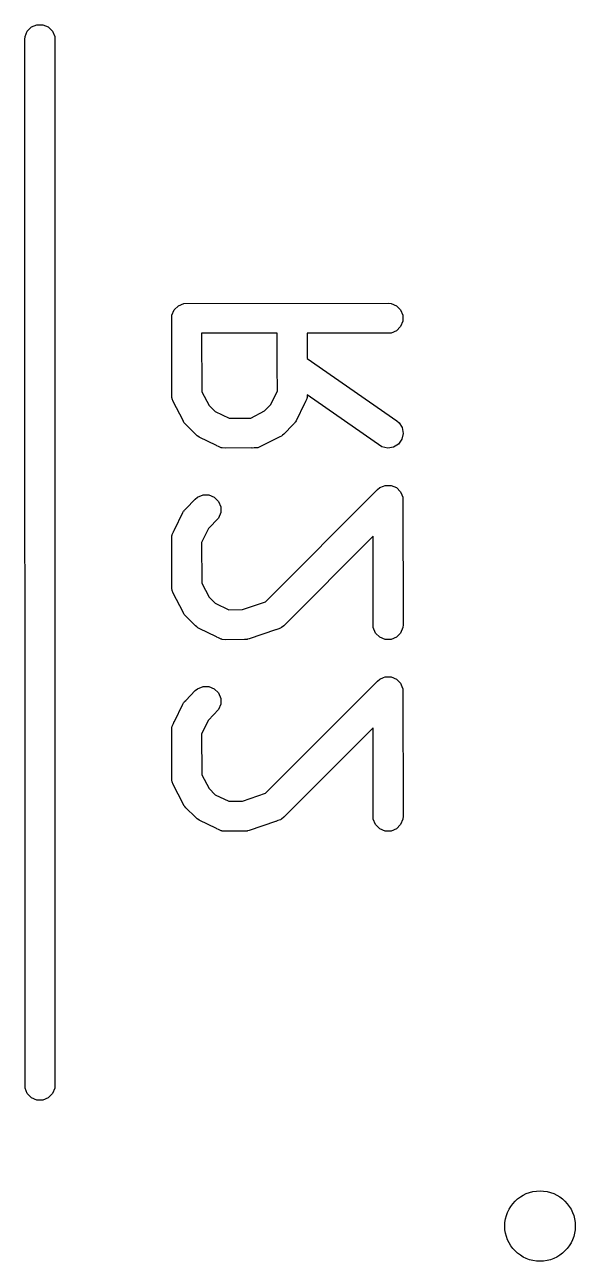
# Model space of a CAD drawing. Extents: x 0.16 to 3.03, y 0.09 to 2.28.
# Drawn here: x 2.9239 to 3.0316, y 0.8282 to 1.0703 of the extents above; entities that cross this region are included whole.
import ezdxf

# ---------------------------------------------------------------- set-up
doc = ezdxf.new("R2010")
doc.units = 0
doc.header["$MEASUREMENT"] = 0
doc.layers.add('BLACK', color=7, linetype='CONTINUOUS')

msp = doc.modelspace()

# ---------------------------------------------------------------- linework, layer by layer
at = {"layer": 'BLACK', "linetype": 'CONTINUOUS'}
for p, q in [((2.92521, 1.06982), (2.92627, 1.07026)), ((2.92627, 1.07026), (2.92743, 1.07026)), ((2.92743, 1.07026), (2.92849, 1.06982)), ((2.9239, 1.06736), (2.92395, 1.06794)), ((2.92395, 1.06794), (2.9244, 1.069)), ((2.9244, 1.069), (2.92521, 1.06982)), ((2.92849, 1.06982), (2.92931, 1.069)), ((2.92931, 1.069), (2.92975, 1.06794)), ((2.92975, 1.06794), (2.9298, 0.86264)), ((2.92395, 0.86206), (2.9239, 1.06736)), ((2.95269, 1.01338), (2.95313, 1.01445)), ((2.95313, 1.01445), (2.95394, 1.01526)), ((2.95394, 1.01526), (2.95501, 1.0157)), ((2.95501, 1.0157), (2.99495, 1.01576)), ((2.99495, 1.01576), (2.99553, 1.0157)), ((2.99553, 1.0157), (2.99659, 1.01526)), ((2.99659, 1.01526), (2.99741, 1.01445)), ((2.99741, 1.01445), (2.99785, 1.01338)), ((2.95263, 1.01281), (2.95269, 1.01338)), ((2.95268, 0.99827), (2.95263, 1.01281)), ((2.99785, 1.01223), (2.99741, 1.01117)), ((2.99785, 1.01338), (2.99785, 1.01223)), ((2.97326, 1.00988), (2.95849, 1.00986)), ((2.95849, 1.00986), (2.95853, 0.99842)), ((2.97329, 1.00364), (2.97326, 1.00988)), ((2.99553, 1.00991), (2.97911, 1.00989)), ((2.97911, 1.00989), (2.97913, 1.00493)), ((2.99659, 1.01035), (2.99553, 1.00991)), ((2.99741, 1.01117), (2.99659, 1.01035)), ((2.97913, 1.00493), (2.99665, 0.99273)), ((2.97325, 1.0035), (2.97329, 1.00364)), ((2.97329, 1.0033), (2.97325, 1.0035)), ((2.9733, 0.99859), (2.97329, 1.0033)), ((2.95265, 0.99818), (2.95268, 0.99827)), ((2.95269, 0.99773), (2.95265, 0.99818)), ((2.95269, 0.99723), (2.95269, 0.99773)), ((2.95853, 0.99842), (2.95993, 0.99571)), ((2.97199, 0.99589), (2.9733, 0.99859)), ((2.97916, 0.99778), (2.9791, 0.99723)), ((2.99376, 0.98761), (2.97916, 0.99778)), ((2.95273, 0.99713), (2.95269, 0.99723)), ((2.95274, 0.99703), (2.95273, 0.99713)), ((2.95294, 0.99649), (2.95274, 0.99703)), ((2.95486, 0.99277), (2.95294, 0.99649)), ((2.95993, 0.99571), (2.96116, 0.99452)), ((2.9708, 0.99465), (2.97199, 0.99589)), ((2.97861, 0.99612), (2.97697, 0.99274)), ((2.97866, 0.99617), (2.97861, 0.99612)), ((2.97881, 0.99652), (2.97866, 0.99617)), ((2.97905, 0.99703), (2.97881, 0.99652)), ((2.97906, 0.99713), (2.97905, 0.99703)), ((2.9791, 0.99723), (2.97906, 0.99713)), ((2.955, 0.99242), (2.95486, 0.99277)), ((2.96116, 0.99452), (2.96385, 0.99322)), ((2.96385, 0.99322), (2.96809, 0.99326)), ((2.96809, 0.99326), (2.9708, 0.99465)), ((2.97682, 0.99249), (2.97679, 0.99242)), ((2.97697, 0.99274), (2.97682, 0.99249)), ((2.99665, 0.99273), (2.99709, 0.99235)), ((2.9551, 0.9923), (2.955, 0.99242)), ((2.95513, 0.99225), (2.9551, 0.9923)), ((2.95518, 0.9922), (2.95513, 0.99225)), ((2.95537, 0.99197), (2.95518, 0.9922)), ((2.9573, 0.99011), (2.95537, 0.99197)), ((2.95752, 0.98985), (2.9573, 0.99011)), ((2.97454, 0.9901), (2.97432, 0.98991)), ((2.97641, 0.99203), (2.97454, 0.9901)), ((2.97666, 0.99225), (2.97641, 0.99203)), ((2.97674, 0.99237), (2.97666, 0.99225)), ((2.97679, 0.99242), (2.97674, 0.99237)), ((2.99709, 0.99235), (2.99771, 0.99138)), ((2.99791, 0.99025), (2.99766, 0.98912)), ((2.99771, 0.99138), (2.99791, 0.99025)), ((2.95765, 0.98977), (2.95752, 0.98985)), ((2.95769, 0.98973), (2.95765, 0.98977)), ((2.95776, 0.9897), (2.95769, 0.98973)), ((2.95801, 0.98954), (2.95776, 0.9897)), ((2.96139, 0.9879), (2.95801, 0.98954)), ((2.96144, 0.98785), (2.96139, 0.9879)), ((2.96179, 0.98771), (2.96144, 0.98785)), ((2.9623, 0.98746), (2.96179, 0.98771)), ((2.97003, 0.98767), (2.96949, 0.98746)), ((2.97375, 0.98959), (2.97003, 0.98767)), ((2.9741, 0.98973), (2.97375, 0.98959)), ((2.97421, 0.98982), (2.9741, 0.98973)), ((2.97427, 0.98985), (2.97421, 0.98982)), ((2.97432, 0.98991), (2.97427, 0.98985)), ((2.997, 0.98818), (2.99602, 0.98756)), ((2.99766, 0.98912), (2.997, 0.98818)), ((2.96241, 0.98745), (2.9623, 0.98746)), ((2.96251, 0.98741), (2.96241, 0.98745)), ((2.96308, 0.98736), (2.96251, 0.98741)), ((2.96826, 0.9874), (2.96308, 0.98736)), ((2.96834, 0.98738), (2.96826, 0.9874)), ((2.96874, 0.98741), (2.96834, 0.98738)), ((2.96928, 0.98741), (2.96874, 0.98741)), ((2.96938, 0.98745), (2.96928, 0.98741)), ((2.96949, 0.98746), (2.96938, 0.98745)), ((2.99489, 0.98736), (2.99376, 0.98761)), ((2.99602, 0.98756), (2.99489, 0.98736)), ((2.95769, 0.97777), (2.95876, 0.97821)), ((2.95876, 0.97821), (2.95991, 0.97821)), ((2.95991, 0.97821), (2.96097, 0.97777)), ((2.97097, 0.9573), (2.99287, 0.97927)), ((2.99287, 0.97927), (2.99331, 0.97964)), ((2.99331, 0.97964), (2.99407, 0.97995)), ((2.99407, 0.97995), (2.99438, 0.98008)), ((2.99438, 0.98008), (2.99553, 0.98008)), ((2.99553, 0.98008), (2.99659, 0.97964)), ((2.99659, 0.97964), (2.99741, 0.97883)), ((2.99741, 0.97883), (2.99767, 0.97821)), ((2.99767, 0.97821), (2.99785, 0.97776)), ((2.95538, 0.97547), (2.95725, 0.9774)), ((2.95725, 0.9774), (2.95769, 0.97777)), ((2.96097, 0.97777), (2.96179, 0.97695)), ((2.96179, 0.97695), (2.96223, 0.97589)), ((2.96223, 0.97589), (2.96223, 0.97474)), ((2.99785, 0.97776), (2.99791, 0.95281)), ((2.95318, 0.97138), (2.95482, 0.97476)), ((2.95482, 0.97476), (2.95497, 0.975)), ((2.95497, 0.975), (2.955, 0.97508)), ((2.955, 0.97508), (2.95505, 0.97512)), ((2.95505, 0.97512), (2.95513, 0.97525)), ((2.95513, 0.97525), (2.95538, 0.97547)), ((2.96179, 0.97367), (2.9598, 0.97161)), ((2.96223, 0.97474), (2.96179, 0.97367)), ((2.95274, 0.97047), (2.95298, 0.97098)), ((2.95298, 0.97098), (2.95313, 0.97133)), ((2.95313, 0.97133), (2.95318, 0.97138)), ((2.9598, 0.97161), (2.95849, 0.96891)), ((2.95263, 0.96969), (2.95269, 0.97026)), ((2.95268, 0.96077), (2.95263, 0.96969)), ((2.95269, 0.97026), (2.95273, 0.97036)), ((2.95273, 0.97036), (2.95274, 0.97047)), ((2.95849, 0.96891), (2.95853, 0.96093)), ((2.99202, 0.97013), (2.97454, 0.9526)), ((2.99206, 0.95224), (2.99202, 0.97013)), ((2.95265, 0.96068), (2.95268, 0.96077)), ((2.95268, 0.96025), (2.95265, 0.96068)), ((2.95269, 0.95974), (2.95268, 0.96025)), ((2.95273, 0.95964), (2.95269, 0.95974)), ((2.95274, 0.95953), (2.95273, 0.95964)), ((2.95294, 0.95899), (2.95274, 0.95953)), ((2.95486, 0.95527), (2.95294, 0.95899)), ((2.95853, 0.96093), (2.95993, 0.95822)), ((2.95993, 0.95822), (2.96116, 0.95703)), ((2.96116, 0.95703), (2.96384, 0.95573)), ((2.96649, 0.95576), (2.97097, 0.9573)), ((2.955, 0.95492), (2.95486, 0.95527)), ((2.9551, 0.95481), (2.955, 0.95492)), ((2.95513, 0.95475), (2.9551, 0.95481)), ((2.95518, 0.9547), (2.95513, 0.95475)), ((2.95537, 0.95448), (2.95518, 0.9547)), ((2.9573, 0.95261), (2.95537, 0.95448)), ((2.96384, 0.95573), (2.96649, 0.95576)), ((2.95752, 0.95236), (2.9573, 0.95261)), ((2.95765, 0.95228), (2.95752, 0.95236)), ((2.95769, 0.95223), (2.95765, 0.95228)), ((2.95776, 0.9522), (2.95769, 0.95223)), ((2.95801, 0.95205), (2.95776, 0.9522)), ((2.96139, 0.95041), (2.95801, 0.95205)), ((2.97295, 0.95179), (2.96777, 0.95001)), ((2.97303, 0.95179), (2.97295, 0.95179)), ((2.97341, 0.95195), (2.97303, 0.95179)), ((2.97392, 0.95212), (2.97341, 0.95195)), ((2.974, 0.95219), (2.97392, 0.95212)), ((2.9741, 0.95223), (2.974, 0.95219)), ((2.97454, 0.9526), (2.9741, 0.95223)), ((2.9925, 0.95117), (2.99206, 0.95224)), ((2.99785, 0.95224), (2.99741, 0.95117)), ((2.99791, 0.95281), (2.99785, 0.95224)), ((2.96144, 0.95036), (2.96139, 0.95041)), ((2.96179, 0.95021), (2.96144, 0.95036)), ((2.9623, 0.94997), (2.96179, 0.95021)), ((2.96241, 0.94996), (2.9623, 0.94997)), ((2.96251, 0.94992), (2.96241, 0.94996)), ((2.96308, 0.94986), (2.96251, 0.94992)), ((2.96684, 0.94991), (2.96308, 0.94986)), ((2.9672, 0.94988), (2.96684, 0.94991)), ((2.96735, 0.94992), (2.9672, 0.94988)), ((2.96741, 0.94992), (2.96735, 0.94992)), ((2.96748, 0.94995), (2.96741, 0.94992)), ((2.96777, 0.95001), (2.96748, 0.94995)), ((2.99331, 0.95036), (2.9925, 0.95117)), ((2.99438, 0.94992), (2.99331, 0.95036)), ((2.99553, 0.94992), (2.99438, 0.94992)), ((2.99659, 0.95036), (2.99553, 0.94992)), ((2.99741, 0.95117), (2.99659, 0.95036)), ((2.97097, 0.9198), (2.99287, 0.94178)), ((2.99287, 0.94178), (2.99331, 0.94215)), ((2.99331, 0.94215), (2.99407, 0.94246)), ((2.99407, 0.94246), (2.99438, 0.94259)), ((2.99438, 0.94259), (2.99553, 0.94259)), ((2.99553, 0.94259), (2.99659, 0.94215)), ((2.99659, 0.94215), (2.99741, 0.94133)), ((2.95538, 0.93797), (2.95725, 0.9399)), ((2.95725, 0.9399), (2.95769, 0.94027)), ((2.95769, 0.94027), (2.95876, 0.94071)), ((2.95876, 0.94071), (2.95991, 0.94071)), ((2.95991, 0.94071), (2.96097, 0.94027)), ((2.96097, 0.94027), (2.96179, 0.93946)), ((2.96179, 0.93946), (2.96223, 0.93839)), ((2.99741, 0.94133), (2.99767, 0.94071)), ((2.99767, 0.94071), (2.99785, 0.94027)), ((2.99785, 0.94027), (2.99791, 0.91532)), ((2.95318, 0.93388), (2.95482, 0.93726)), ((2.95482, 0.93726), (2.95497, 0.93751)), ((2.95497, 0.93751), (2.955, 0.93758)), ((2.955, 0.93758), (2.95505, 0.93763)), ((2.95505, 0.93763), (2.95513, 0.93775)), ((2.95513, 0.93775), (2.95538, 0.93797)), ((2.96223, 0.93724), (2.96179, 0.93618)), ((2.96223, 0.93839), (2.96223, 0.93724)), ((2.96179, 0.93618), (2.9598, 0.93411)), ((2.95263, 0.93219), (2.95269, 0.93277)), ((2.95268, 0.92327), (2.95263, 0.93219)), ((2.95269, 0.93277), (2.95273, 0.93287)), ((2.95273, 0.93287), (2.95274, 0.93297)), ((2.95274, 0.93297), (2.95298, 0.93348)), ((2.95298, 0.93348), (2.95313, 0.93383)), ((2.95313, 0.93383), (2.95318, 0.93388)), ((2.9598, 0.93411), (2.95849, 0.93141)), ((2.99202, 0.93264), (2.97454, 0.91511)), ((2.99206, 0.91474), (2.99202, 0.93264)), ((2.95849, 0.93141), (2.95853, 0.92343)), ((2.95265, 0.92319), (2.95268, 0.92327)), ((2.95268, 0.92276), (2.95265, 0.92319)), ((2.95269, 0.92224), (2.95268, 0.92276)), ((2.95853, 0.92343), (2.95993, 0.92072)), ((2.95273, 0.92214), (2.95269, 0.92224)), ((2.95274, 0.92204), (2.95273, 0.92214)), ((2.95294, 0.9215), (2.95274, 0.92204)), ((2.95486, 0.91777), (2.95294, 0.9215)), ((2.95993, 0.92072), (2.96116, 0.91953)), ((2.955, 0.91743), (2.95486, 0.91777)), ((2.96116, 0.91953), (2.96384, 0.91823)), ((2.96384, 0.91823), (2.96649, 0.91827)), ((2.96649, 0.91827), (2.97097, 0.9198)), ((2.9551, 0.91731), (2.955, 0.91743)), ((2.95513, 0.91726), (2.9551, 0.91731)), ((2.95518, 0.91721), (2.95513, 0.91726)), ((2.95537, 0.91698), (2.95518, 0.91721)), ((2.9573, 0.91512), (2.95537, 0.91698)), ((2.95752, 0.91486), (2.9573, 0.91512)), ((2.97454, 0.91511), (2.9741, 0.91474)), ((2.99791, 0.91532), (2.99785, 0.91474)), ((2.95765, 0.91478), (2.95752, 0.91486)), ((2.95769, 0.91474), (2.95765, 0.91478)), ((2.95776, 0.91471), (2.95769, 0.91474)), ((2.95801, 0.91455), (2.95776, 0.91471)), ((2.96139, 0.91291), (2.95801, 0.91455)), ((2.96144, 0.91286), (2.96139, 0.91291)), ((2.96179, 0.91272), (2.96144, 0.91286)), ((2.9623, 0.91247), (2.96179, 0.91272)), ((2.97295, 0.9143), (2.96777, 0.91252)), ((2.97303, 0.9143), (2.97295, 0.9143)), ((2.97341, 0.91445), (2.97303, 0.9143)), ((2.97392, 0.91463), (2.97341, 0.91445)), ((2.974, 0.9147), (2.97392, 0.91463)), ((2.9741, 0.91474), (2.974, 0.9147)), ((2.9925, 0.91368), (2.99206, 0.91474)), ((2.99331, 0.91286), (2.9925, 0.91368)), ((2.99438, 0.91242), (2.99331, 0.91286)), ((2.99659, 0.91286), (2.99553, 0.91242)), ((2.99741, 0.91368), (2.99659, 0.91286)), ((2.99785, 0.91474), (2.99741, 0.91368)), ((2.96241, 0.91246), (2.9623, 0.91247)), ((2.96251, 0.91242), (2.96241, 0.91246)), ((2.96308, 0.91237), (2.96251, 0.91242)), ((2.96684, 0.91242), (2.96308, 0.91237)), ((2.9672, 0.91239), (2.96684, 0.91242)), ((2.96735, 0.91242), (2.9672, 0.91239)), ((2.96741, 0.91242), (2.96735, 0.91242)), ((2.96748, 0.91245), (2.96741, 0.91242)), ((2.96777, 0.91252), (2.96748, 0.91245)), ((2.99553, 0.91242), (2.99438, 0.91242)), ((2.9244, 0.861), (2.92395, 0.86206)), ((2.92975, 0.86206), (2.92931, 0.861)), ((2.9298, 0.86264), (2.92975, 0.86206)), ((2.92521, 0.86018), (2.9244, 0.861)), ((2.92627, 0.85974), (2.92521, 0.86018)), ((2.92743, 0.85974), (2.92627, 0.85974)), ((2.92849, 0.86018), (2.92743, 0.85974)), ((2.92931, 0.861), (2.92849, 0.86018))]:
    msp.add_line(p, q, dxfattribs=at)
at = {"layer": 'BLACK'}
msp.add_circle((3.02467, 0.83508), 0.00689, dxfattribs=at)

doc.saveas('drawing.dxf')
